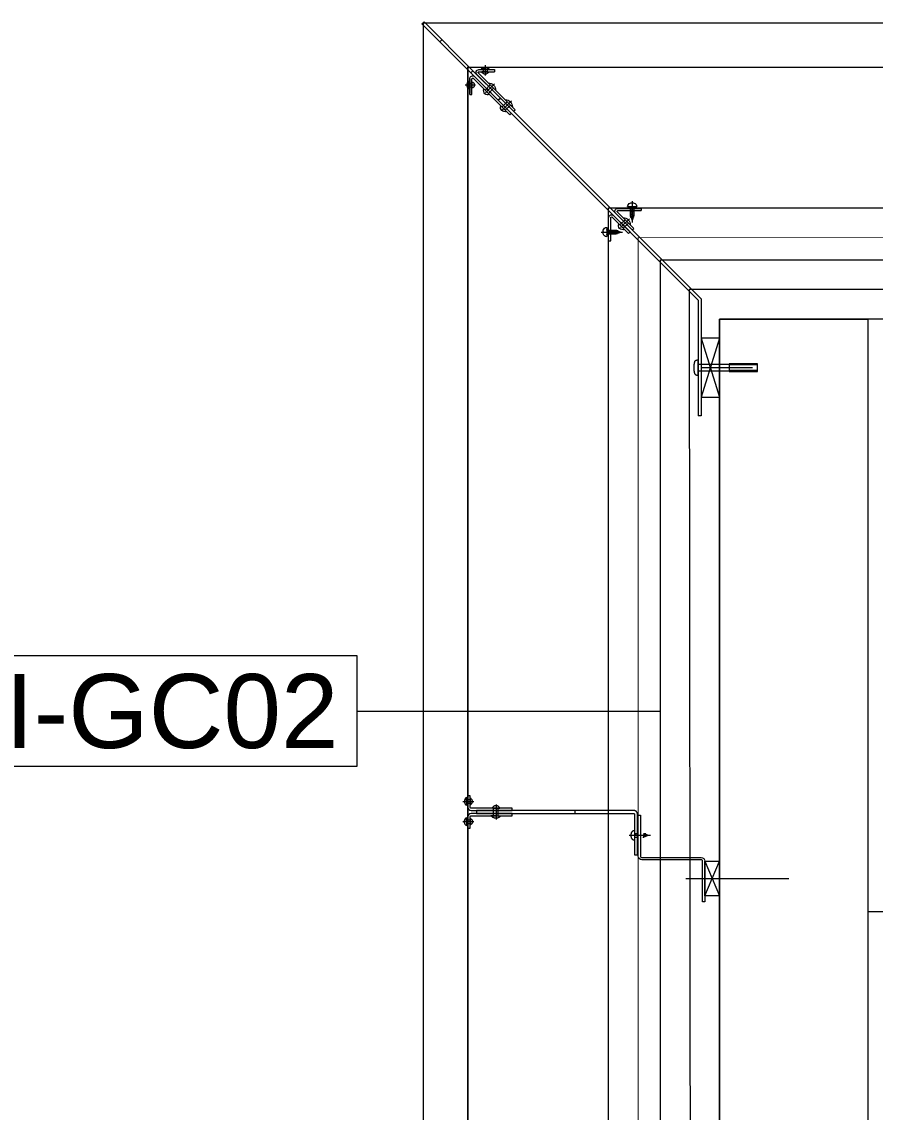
# Model space of a CAD drawing. Extents: x -1133 to 23780, y -1311 to 8245.
# Drawn here: x 1068.3 to 1183.5, y 3777.9 to 3925.1 of the extents above; entities that cross this region are included whole.
import ezdxf
from ezdxf.enums import TextEntityAlignment as Align

# ---------------------------------------------------------------- set-up
doc = ezdxf.new("R2010")
doc.units = 0
doc.header["$MEASUREMENT"] = 0
doc.layers.get('0').update_dxf_attribs({"color": 9, "lineweight": 9})
for name, color, linetype, lineweight in [('00', 9, 'Continuous', 9), ('01', 9, 'Continuous', 9), ('06D', 9, 'Continuous', 9), ('10', 9, 'Continuous', 9), ('22', 8, 'Continuous', 9), ('33', 9, 'BATTING', 9), ('40B', 9, 'Continuous', 9)]:
    doc.layers.add(name, color=color, linetype=linetype, lineweight=lineweight)
doc.styles.add('Arial', font='arial.ttf', dxfattribs={"height": 2.5})
doc.linetypes.add('BATTING', pattern='A,0.0001,-0.1,[134,ltypeshp.shx,S=0.1,R=0,X=-0.1,Y=0],-0.2,[134,ltypeshp.shx,S=0.1,R=180,X=0.1,Y=0],-0.1', length=0.4001)

# ---------------------------------------------------------------- blocks, each defined once
blk = doc.blocks.new('0_wallno')
blk.add_lwpolyline([(-7.84, 1.5), (7.942, 1.5), (7.942, -1.5), (-7.84, -1.5)], close=True)
blk.add_lwpolyline([(7.942, 0), (16.132, 0)])
at = {"style": 'Arial'}
blk.add_attdef('GENISLIK', text='', height=2, dxfattribs=at).set_placement((8.442, 0), align=Align.BOTTOM_LEFT)
blk.add_attdef('DUVARNO', text='', height=2, dxfattribs=at).set_placement((0, 0), align=Align.MIDDLE_CENTER)
blk.add_attdef('YUKSEKLIK', text='', height=2, dxfattribs=at).set_placement((8.442, -0.5), align=Align.TOP_LEFT)
blk = doc.blocks.new('p-kolon_80x80')
blk.add_lwpolyline([(-40, -40), (40, -40), (40, 40), (-40, 40)], close=True)
blk = doc.blocks.new('p- alum kaplama profil')
at = {"lineweight": 13}
blk.add_lwpolyline([(7.12, 12.59), (7.12, 26.49)], dxfattribs=at)
at = {"lineweight": 5}
blk.add_lwpolyline([(9.44, 15.16), (4.79, 15.16), (4.79, 17.16), (9.44, 17.16)], close=True, dxfattribs=at)
for points in [[(4.79, 15.16), (9.44, 17.16)], [(9.44, 15.16), (4.79, 17.16)]]:
    blk.add_lwpolyline(points, dxfattribs=at)
at = {"lineweight": 18}
blk.add_lwpolyline([(4.09, 6.16), (-1.41, 6.16), (-1.41, 6.46), (4.09, 6.46, 0.414214), (4.29, 6.66), (4.29, 14.66, -0.414214), (4.79, 15.16), (10.29, 15.16), (10.29, 14.86), (4.79, 14.86, 0.414214), (4.59, 14.66), (4.59, 6.66, -0.414214)], format="xyb", close=True, dxfattribs=at)
blk.add_lwpolyline([(-2.06, 5.56), (-2.06, -2.34), (-2.06, -15.69), (-1.66, -15.69), (-1.66, -2.34), (-1.66, 5.56), (-1.66, 5.56), (-1.66, 5.57), (-1.66, 5.57), (-1.66, 5.58), (-1.66, 5.58), (-1.65, 5.59), (-1.65, 5.59), (-1.65, 5.59), (-1.65, 5.6), (-1.65, 5.6), (-1.64, 5.61), (-1.64, 5.61), (-1.64, 5.62), (-1.64, 5.62), (-1.63, 5.62), (-1.63, 5.63), (-1.63, 5.63), (-1.62, 5.63), (-1.62, 5.64), (-1.61, 5.64), (-1.61, 5.64), (-1.61, 5.64), (-1.6, 5.65), (-1.6, 5.65), (-1.59, 5.65), (-1.59, 5.65), (-1.58, 5.65), (-1.58, 5.65), (-1.57, 5.66), (-1.57, 5.66), (-1.56, 5.66), (-1.56, 5.66), (3.94, 5.66), (3.94, 6.06), (-1.56, 6.06), (-1.58, 6.06), (-1.61, 6.05), (-1.63, 6.05), (-1.66, 6.05), (-1.68, 6.04), (-1.7, 6.03), (-1.73, 6.03), (-1.75, 6.02), (-1.77, 6.01), (-1.79, 6), (-1.82, 5.99), (-1.84, 5.97), (-1.86, 5.96), (-1.88, 5.94), (-1.89, 5.93), (-1.91, 5.91), (-1.93, 5.89), (-1.95, 5.87), (-1.96, 5.85), (-1.97, 5.83), (-1.99, 5.81), (-2, 5.79), (-2.01, 5.77), (-2.02, 5.75), (-2.03, 5.72), (-2.04, 5.7), (-2.04, 5.68), (-2.05, 5.65), (-2.05, 5.63), (-2.06, 5.61), (-2.06, 5.58)], close=True)
blk.add_lwpolyline([(-1.66, -2.34), (-2.06, -2.34)])
for points in [[(-2.36, -10.84), (-2.36, -16.39), (-2.36, -16.39, -0.414214), (-2.51, -16.54), (-2.51, -16.54), (-4.06, -16.54), (-4.06, -16.84), (-2.51, -16.84), (-2.51, -16.84, 0.414214), (-2.06, -16.39), (-2.06, -10.84)], [(-1.36, -10.84), (-1.66, -10.84), (-1.66, -16.39, 0.414214), (-1.21, -16.84), (-1.21, -16.84), (0.34, -16.84), (0.34, -16.54), (-1.21, -16.54), (-1.21, -16.54, -0.414214), (-1.36, -16.39), (-1.36, -16.39)]]:
    blk.add_lwpolyline(points, format="xyb", close=True)
for points in [[(1.05, 6.91, -10), (1.29, 7.56, -10)], [(1.29, 4.93, -10), (1.29, 7.8, -10)], [(1.53, 6.82, -10), (1.29, 7.56, -10)], [(1.61, 6.87, -10), (0.98, 6.96, -10)], [(1.56, 7.05, -10), (1.02, 7.13, -10)], [(1.05, 5.83, -10), (1.05, 6.01, -10)], [(1.29, 6.16, -10), (1.29, 6.26, -10)], [(1.53, 5.75, -10), (1.53, 5.92, -10)], [(0.67, 5.66, -10), (1.91, 5.66, -10)], [(0.67, 5.66, -10), (0.67, 5.64, -10), (0.67, 5.62, -10), (0.67, 5.6, -10), (0.68, 5.58, -10), (0.68, 5.56, -10), (0.69, 5.54, -10), (0.69, 5.52, -10), (0.7, 5.5, -10), (0.7, 5.48, -10), (0.71, 5.46, -10), (0.72, 5.45, -10), (0.73, 5.43, -10), (0.74, 5.41, -10), (0.75, 5.4, -10), (0.76, 5.38, -10), (0.77, 5.36, -10), (0.79, 5.35, -10), (0.8, 5.33, -10), (0.81, 5.32, -10), (0.83, 5.31, -10), (0.84, 5.29, -10), (0.86, 5.28, -10), (0.87, 5.27, -10), (0.89, 5.26, -10), (0.91, 5.25, -10), (0.92, 5.24, -10), (0.94, 5.23, -10), (0.96, 5.22, -10), (0.98, 5.21, -10), (1, 5.21, -10), (1.02, 5.2, -10), (1.03, 5.2, -10)], [(0.96, 5.66, -10), (0.97, 5.66, -10), (0.97, 5.66, -10), (0.97, 5.66, -10), (0.98, 5.66, -10), (0.98, 5.66, -10), (0.99, 5.66, -10), (0.99, 5.66, -10), (1, 5.66, -10), (1, 5.67, -10), (1, 5.67, -10), (1.01, 5.67, -10), (1.01, 5.67, -10), (1.01, 5.67, -10), (1.02, 5.68, -10), (1.02, 5.68, -10), (1.02, 5.68, -10), (1.03, 5.69, -10), (1.03, 5.69, -10), (1.03, 5.69, -10), (1.04, 5.7, -10), (1.04, 5.7, -10), (1.04, 5.7, -10), (1.04, 5.71, -10), (1.04, 5.71, -10), (1.05, 5.72, -10), (1.05, 5.72, -10), (1.05, 5.72, -10), (1.05, 5.73, -10), (1.05, 5.73, -10), (1.05, 5.74, -10), (1.05, 5.74, -10), (1.05, 5.75, -10)], [(1.33, 5.85, -10), (0.98, 5.88, -10)], [(1.03, 5.2, -10), (1.04, 5.2, -10), (1.05, 5.19, -10), (1.05, 5.19, -10), (1.06, 5.19, -10), (1.06, 5.19, -10), (1.07, 5.19, -10), (1.07, 5.19, -10), (1.08, 5.19, -10), (1.08, 5.19, -10), (1.09, 5.19, -10), (1.09, 5.18, -10), (1.1, 5.18, -10), (1.1, 5.18, -10), (1.11, 5.18, -10), (1.11, 5.18, -10), (1.12, 5.18, -10), (1.12, 5.18, -10), (1.13, 5.18, -10), (1.13, 5.18, -10), (1.14, 5.18, -10), (1.15, 5.18, -10), (1.15, 5.18, -10), (1.16, 5.17, -10), (1.16, 5.17, -10), (1.17, 5.17, -10), (1.17, 5.17, -10), (1.18, 5.17, -10), (1.18, 5.17, -10), (1.19, 5.17, -10), (1.19, 5.17, -10), (1.2, 5.17, -10), (1.2, 5.17, -10)], [(1.05, 5.75, -10), (1.05, 5.83, -10)], [(1.2, 5.17, -10), (1.2, 5.2, -10)], [(1.38, 5.2, -10), (1.2, 5.2, -10)], [(1.38, 5.17, -10), (1.38, 5.2, -10)], [(1.38, 5.17, -10), (1.38, 5.17, -10), (1.39, 5.17, -10), (1.39, 5.17, -10), (1.4, 5.17, -10), (1.41, 5.17, -10), (1.41, 5.17, -10), (1.42, 5.17, -10), (1.42, 5.17, -10), (1.43, 5.17, -10), (1.43, 5.18, -10), (1.44, 5.18, -10), (1.44, 5.18, -10), (1.45, 5.18, -10), (1.45, 5.18, -10), (1.46, 5.18, -10), (1.46, 5.18, -10), (1.47, 5.18, -10), (1.47, 5.18, -10), (1.48, 5.18, -10), (1.48, 5.18, -10), (1.49, 5.18, -10), (1.5, 5.19, -10), (1.5, 5.19, -10), (1.51, 5.19, -10), (1.51, 5.19, -10), (1.52, 5.19, -10), (1.52, 5.19, -10), (1.53, 5.19, -10), (1.53, 5.19, -10), (1.54, 5.19, -10), (1.54, 5.2, -10), (1.55, 5.2, -10)], [(1.53, 5.75, -10), (1.53, 5.74, -10), (1.53, 5.74, -10), (1.53, 5.73, -10), (1.53, 5.73, -10), (1.53, 5.72, -10), (1.54, 5.72, -10), (1.54, 5.72, -10), (1.54, 5.71, -10), (1.54, 5.71, -10), (1.54, 5.7, -10), (1.54, 5.7, -10), (1.55, 5.7, -10), (1.55, 5.69, -10), (1.55, 5.69, -10), (1.55, 5.69, -10), (1.56, 5.68, -10), (1.56, 5.68, -10), (1.56, 5.68, -10), (1.57, 5.67, -10), (1.57, 5.67, -10), (1.58, 5.67, -10), (1.58, 5.67, -10), (1.58, 5.67, -10), (1.59, 5.66, -10), (1.59, 5.66, -10), (1.6, 5.66, -10), (1.6, 5.66, -10), (1.6, 5.66, -10), (1.61, 5.66, -10), (1.61, 5.66, -10), (1.62, 5.66, -10), (1.62, 5.66, -10)], [(1.55, 5.2, -10), (1.57, 5.2, -10), (1.59, 5.21, -10), (1.6, 5.21, -10), (1.62, 5.22, -10), (1.64, 5.23, -10), (1.66, 5.24, -10), (1.68, 5.25, -10), (1.69, 5.26, -10), (1.71, 5.27, -10), (1.73, 5.28, -10), (1.74, 5.29, -10), (1.76, 5.31, -10), (1.77, 5.32, -10), (1.78, 5.33, -10), (1.8, 5.35, -10), (1.81, 5.36, -10), (1.82, 5.38, -10), (1.83, 5.4, -10), (1.84, 5.41, -10), (1.85, 5.43, -10), (1.86, 5.45, -10), (1.87, 5.46, -10), (1.88, 5.48, -10), (1.89, 5.5, -10), (1.89, 5.52, -10), (1.9, 5.54, -10), (1.9, 5.56, -10), (1.9, 5.58, -10), (1.91, 5.6, -10), (1.91, 5.62, -10), (1.91, 5.64, -10), (1.91, 5.66, -10)], [(-2.86, -13.04, 0), (-0.86, -13.04, 0)], [(-2.36, -12.52, 0), (-2.4, -12.53, 0), (-2.43, -12.56, 0), (-2.47, -12.58, 0), (-2.5, -12.6, 0), (-2.53, -12.63, 0), (-2.56, -12.66, 0), (-2.59, -12.69, 0), (-2.61, -12.73, 0), (-2.63, -12.76, 0), (-2.65, -12.8, 0), (-2.67, -12.84, 0), (-2.68, -12.88, 0), (-2.69, -12.92, 0), (-2.7, -12.96, 0), (-2.71, -13, 0), (-2.71, -13.04, 0), (-2.71, -13.08, 0), (-2.7, -13.13, 0), (-2.69, -13.17, 0), (-2.68, -13.21, 0), (-2.67, -13.25, 0), (-2.65, -13.28, 0), (-2.63, -13.32, 0), (-2.61, -13.36, 0), (-2.59, -13.39, 0), (-2.56, -13.42, 0), (-2.53, -13.45, 0), (-2.5, -13.48, 0), (-2.47, -13.51, 0), (-2.43, -13.53, 0), (-2.4, -13.55, 0), (-2.36, -13.57, 0)], [(-2.36, -13.04, 0), (-2.36, -12.52, 0)], [(-2.36, -13.04, 0), (-2.36, -12.73, 0)], [(-2.36, -12.73, 0), (-2.36, -13.04, 0)], [(-1.36, -12.73, 0), (-2.36, -12.73, 0)], [(-2.36, -13.04, 0), (-2.36, -13.36, 0)], [(-2.36, -13.04, 0), (-2.36, -13.57, 0)], [(-2.36, -13.36, 0), (-2.36, -13.04, 0)], [(-1.36, -13.04, 0), (-1.36, -12.37, 0)], [(-1.36, -13.72, 0), (-1.32, -13.68, 0), (-1.29, -13.65, 0), (-1.26, -13.61, 0), (-1.23, -13.58, 0), (-1.2, -13.54, 0), (-1.18, -13.5, 0), (-1.16, -13.45, 0), (-1.14, -13.41, 0), (-1.12, -13.37, 0), (-1.1, -13.32, 0), (-1.09, -13.28, 0), (-1.08, -13.23, 0), (-1.07, -13.18, 0), (-1.06, -13.14, 0), (-1.06, -13.09, 0), (-1.06, -13.04, 0), (-1.06, -12.99, 0), (-1.06, -12.95, 0), (-1.07, -12.9, 0), (-1.08, -12.85, 0), (-1.09, -12.81, 0), (-1.1, -12.76, 0), (-1.12, -12.72, 0), (-1.14, -12.67, 0), (-1.16, -12.63, 0), (-1.18, -12.59, 0), (-1.2, -12.55, 0), (-1.23, -12.51, 0), (-1.26, -12.47, 0), (-1.29, -12.43, 0), (-1.32, -12.4, 0), (-1.36, -12.37, 0)], [(-1.36, -13.04, 0), (-1.36, -13.72, 0)], [(-1.36, -13.36, 0), (-2.36, -13.36, 0)], [(-3.29, -17.54, 0), (-3.29, -16.04, 0)], [(-0.56, -17.54, 0), (-0.56, -16.04, 0)], [(-3.84, -17.04, 0), (-3.81, -17.07, 0), (-3.78, -17.1, 0), (-3.75, -17.12, 0), (-3.72, -17.15, 0), (-3.69, -17.17, 0), (-3.66, -17.19, 0), (-3.62, -17.21, 0), (-3.59, -17.23, 0), (-3.55, -17.24, 0), (-3.52, -17.26, 0), (-3.48, -17.27, 0), (-3.44, -17.28, 0), (-3.4, -17.28, 0), (-3.36, -17.29, 0), (-3.32, -17.29, 0), (-3.29, -17.29, 0), (-3.25, -17.29, 0), (-3.21, -17.29, 0), (-3.17, -17.28, 0), (-3.13, -17.28, 0), (-3.09, -17.27, 0), (-3.06, -17.26, 0), (-3.02, -17.24, 0), (-2.98, -17.23, 0), (-2.95, -17.21, 0), (-2.91, -17.19, 0), (-2.88, -17.17, 0), (-2.85, -17.15, 0), (-2.82, -17.12, 0), (-2.79, -17.1, 0), (-2.76, -17.07, 0), (-2.73, -17.04, 0)], [(-3.29, -17.04, 0), (-3.84, -17.04, 0)], [(-2.85, -16.54, 0), (-2.86, -16.51, 0), (-2.87, -16.47, 0), (-2.89, -16.44, 0), (-2.91, -16.41, 0), (-2.93, -16.38, 0), (-2.96, -16.35, 0), (-2.98, -16.33, 0), (-3.01, -16.31, 0), (-3.04, -16.29, 0), (-3.07, -16.27, 0), (-3.11, -16.25, 0), (-3.14, -16.24, 0), (-3.18, -16.23, 0), (-3.21, -16.22, 0), (-3.25, -16.22, 0), (-3.29, -16.22, 0), (-3.32, -16.22, 0), (-3.36, -16.22, 0), (-3.39, -16.23, 0), (-3.43, -16.24, 0), (-3.46, -16.25, 0), (-3.5, -16.27, 0), (-3.53, -16.29, 0), (-3.56, -16.31, 0), (-3.59, -16.33, 0), (-3.61, -16.35, 0), (-3.64, -16.38, 0), (-3.66, -16.41, 0), (-3.68, -16.44, 0), (-3.7, -16.47, 0), (-3.71, -16.51, 0), (-3.73, -16.54, 0)], [(-3.29, -16.54, 0), (-3.73, -16.54, 0)], [(-3.29, -16.54, 0), (-3.55, -16.54, 0)], [(-3.55, -16.54, 0), (-3.29, -16.54, 0)], [(-3.55, -17.04, 0), (-3.55, -16.54, 0)], [(-3.29, -16.54, 0), (-2.85, -16.54, 0)], [(-3.29, -16.54, 0), (-3.03, -16.54, 0)], [(-3.03, -16.54, 0), (-3.29, -16.54, 0)], [(-3.29, -17.04, 0), (-2.73, -17.04, 0)], [(-3.03, -17.04, 0), (-3.03, -16.54, 0)], [(-0.56, -17.04, 0), (-1.11, -17.04, 0)], [(0, -17.04, 0), (-0.03, -17.07, 0), (-0.06, -17.1, 0), (-0.09, -17.12, 0), (-0.12, -17.15, 0), (-0.15, -17.17, 0), (-0.18, -17.19, 0), (-0.22, -17.21, 0), (-0.25, -17.23, 0), (-0.29, -17.24, 0), (-0.33, -17.26, 0), (-0.36, -17.27, 0), (-0.4, -17.28, 0), (-0.44, -17.28, 0), (-0.48, -17.29, 0), (-0.52, -17.29, 0), (-0.56, -17.29, 0), (-0.59, -17.29, 0), (-0.63, -17.29, 0), (-0.67, -17.28, 0), (-0.71, -17.28, 0), (-0.75, -17.27, 0), (-0.79, -17.26, 0), (-0.82, -17.24, 0), (-0.86, -17.23, 0), (-0.89, -17.21, 0), (-0.93, -17.19, 0), (-0.96, -17.17, 0), (-0.99, -17.15, 0), (-1.02, -17.12, 0), (-1.05, -17.1, 0), (-1.08, -17.07, 0), (-1.11, -17.04, 0)], [(-1, -16.54, 0), (-0.98, -16.51, 0), (-0.97, -16.47, 0), (-0.95, -16.44, 0), (-0.93, -16.41, 0), (-0.91, -16.38, 0), (-0.88, -16.35, 0), (-0.86, -16.33, 0), (-0.83, -16.31, 0), (-0.8, -16.29, 0), (-0.77, -16.27, 0), (-0.73, -16.25, 0), (-0.7, -16.24, 0), (-0.66, -16.23, 0), (-0.63, -16.22, 0), (-0.59, -16.22, 0), (-0.56, -16.22, 0), (-0.52, -16.22, 0), (-0.48, -16.22, 0), (-0.45, -16.23, 0), (-0.41, -16.24, 0), (-0.38, -16.25, 0), (-0.34, -16.27, 0), (-0.31, -16.29, 0), (-0.28, -16.31, 0), (-0.25, -16.33, 0), (-0.23, -16.35, 0), (-0.2, -16.38, 0), (-0.18, -16.41, 0), (-0.16, -16.44, 0), (-0.14, -16.47, 0), (-0.13, -16.51, 0), (-0.12, -16.54, 0)], [(-0.56, -16.54, 0), (-1, -16.54, 0)], [(-0.56, -16.54, 0), (-0.82, -16.54, 0)], [(-0.82, -16.54, 0), (-0.56, -16.54, 0)], [(-0.82, -17.04, 0), (-0.82, -16.54, 0)], [(-0.56, -16.54, 0), (-0.3, -16.54, 0)], [(-0.56, -16.54, 0), (-0.12, -16.54, 0)], [(-0.3, -16.54, 0), (-0.56, -16.54, 0)], [(-0.56, -17.04, 0), (0, -17.04, 0)], [(-0.3, -17.04, 0), (-0.3, -16.54, 0)]]:
    blk.add_polyline3d(points)
blk = doc.blocks.new('p-cephe_kose profili')
at = {"linetype": 'Continuous', "lineweight": 13}
for p, q in [((-2.75, 12.75), (-3.15, 12.75)), ((-3.15, -2.87), (-3.15, 12.75)), ((-2.75, -3.03), (-2.75, 12.75)), ((-3.15, -2.87), (-30.14, -29.86)), ((-2.75, -3.03), (-29.86, -30.14)), ((-33.53, -32.82), (-28.58, -27.87)), ((-28.37, -28.08), (-28.58, -27.87)), ((-33.32, -33.03), (-28.37, -28.08)), ((-28.08, -28.37), (-33.03, -33.32)), ((-27.87, -28.58), (-32.82, -33.53)), ((-28.08, -28.37), (-27.87, -28.58)), ((-34, -30.65), (-34, -32.75)), ((-34, -30.65), (-33.7, -30.65)), ((-33.85, -33.57), (-30.14, -29.86)), ((-33.7, -30.65), (-33.7, -32.75)), ((-33.57, -33.85), (-29.86, -30.14)), ((-30.14, -29.86), (-29.86, -30.14)), ((-29.86, -30.14), (-30.14, -29.86)), ((-33.85, -33.57), (-40.45, -40.17)), ((-33.57, -33.85), (-40.17, -40.45)), ((-33.57, -33.85), (-33.85, -33.57)), ((-32.75, -33.7), (-30.65, -33.7)), ((-30.65, -34), (-30.65, -33.7)), ((-32.75, -34), (-30.65, -34)), ((-40.45, -40.17), (-40.17, -40.45))]:
    blk.add_line(p, q, dxfattribs=at)
at = {"linetype": 'Continuous', "lineweight": 5}
for p, q in [((-2.75, 2.25), (-0.25, 10.25)), ((-0.25, 2.25), (-2.75, 10.25)), ((-3.15, 6.69), (1.05, 6.69)), ((-2.73, 6.25), (4.2, 6.25)), ((4.85, 6.62), (1.05, 6.62)), ((1.05, 5.81), (-3.15, 5.81)), ((4.85, 5.88), (1.05, 5.88))]:
    blk.add_line(p, q, dxfattribs=at)
for p, q in [((-15.5, -12.68), (-15.5, -11.44)), ((-15.19, -11.74), (-15.1, -12.37)), ((-15.01, -11.74), (-14.92, -12.37)), ((-14.83, -11.74), (-14.74, -12.37)), ((-14.65, -11.74), (-14.56, -12.37)), ((-14.47, -11.74), (-14.38, -12.37)), ((-14.29, -11.74), (-14.2, -12.37)), ((-16.23, -12.06), (-13.36, -12.06)), ((-15.99, -11.97), (-15.95, -11.97)), ((-15.99, -12.15), (-15.95, -12.15)), ((-15.95, -11.97), (-15.95, -12.15)), ((-15.41, -11.82), (-15.23, -11.82)), ((-15.41, -12.3), (-15.32, -12.3)), ((-15.32, -12.3), (-15.14, -12.3)), ((-15.3, -12.02), (-15.28, -12.37)), ((-15.23, -11.82), (-15.05, -11.82)), ((-15.14, -12.3), (-14.96, -12.3)), ((-15.05, -11.82), (-14.87, -11.82)), ((-14.96, -12.3), (-14.78, -12.3)), ((-14.87, -11.82), (-14.69, -11.82)), ((-14.78, -12.3), (-14.6, -12.3)), ((-14.69, -11.82), (-14.51, -11.82)), ((-14.6, -12.3), (-14.42, -12.3)), ((-14.51, -11.82), (-14.33, -11.82)), ((-14.42, -12.3), (-14.24, -12.3)), ((-14.33, -11.82), (-13.6, -12.06)), ((-14.24, -12.3), (-13.6, -12.06)), ((-14.1, -11.79), (-14.03, -12.33)), ((-11.74, -14.3), (-12.37, -14.21)), ((-11.74, -14.48), (-12.37, -14.39)), ((-11.74, -14.66), (-12.37, -14.57)), ((-11.79, -14.11), (-12.33, -14.03)), ((-12.3, -14.25), (-12.06, -13.61)), ((-12.3, -14.43), (-12.3, -14.25)), ((-12.3, -14.61), (-12.3, -14.43)), ((-12.3, -14.79), (-12.3, -14.61)), ((-12.06, -16.24), (-12.06, -13.37)), ((-11.82, -14.34), (-12.06, -13.61)), ((-11.82, -14.52), (-11.82, -14.34)), ((-11.82, -14.7), (-11.82, -14.52)), ((-11.82, -14.88), (-11.82, -14.7)), ((-12.68, -15.51), (-11.44, -15.51)), ((-11.74, -14.84), (-12.37, -14.75)), ((-11.74, -15.02), (-12.37, -14.93)), ((-11.74, -15.2), (-12.37, -15.11)), ((-12.02, -15.31), (-12.37, -15.29)), ((-12.3, -14.97), (-12.3, -14.79)), ((-12.3, -15.15), (-12.3, -14.97)), ((-12.3, -15.33), (-12.3, -15.15)), ((-12.3, -15.42), (-12.3, -15.33)), ((-12.15, -15.99), (-12.15, -15.96)), ((-11.97, -15.96), (-12.15, -15.96)), ((-11.97, -15.99), (-11.97, -15.96)), ((-11.82, -15.06), (-11.82, -14.88)), ((-11.82, -15.24), (-11.82, -15.06)), ((-11.82, -15.42), (-11.82, -15.24))]:
    blk.add_line(p, q)
at = {"linetype": 'Continuous', "lineweight": 18}
for p, q in [((-15.25, -10.86), (-15.25, -14)), ((-15.25, -10.86), (-14.95, -10.86)), ((-14.95, -10.86), (-14.95, -14)), ((-14.78, -14.07), (-12.56, -11.86)), ((-14.57, -14.28), (-12.35, -12.07)), ((-12.07, -12.35), (-14.28, -14.57)), ((-11.86, -12.56), (-14.07, -14.78)), ((-12.35, -12.07), (-12.56, -11.86)), ((-12.07, -12.35), (-11.86, -12.56)), ((-14, -14.95), (-10.86, -14.95)), ((-14, -15.25), (-10.86, -15.25)), ((-10.86, -15.25), (-10.86, -14.95))]:
    blk.add_line(p, q, dxfattribs=at)
at = {"lineweight": 5}
for p, q in [((-13.02, -13.73), (-13.73, -13.02)), ((-13.29, -13.01), (-13.66, -13.38)), ((-13.65, -12.66), (-12.44, -13.86)), ((-13.29, -13.01), (-13.52, -13.23)), ((-13.52, -13.23), (-13.29, -13.01)), ((-13.29, -13.01), (-12.92, -12.64)), ((-13.29, -13.01), (-13.07, -12.79)), ((-13.07, -12.79), (-13.29, -13.01)), ((-12.57, -13.28), (-13.28, -12.57)), ((-12.8, -13.5), (-12.32, -13.03)), ((-12.8, -13.5), (-13.27, -13.98)), ((-28.94, -29.65), (-29.65, -28.94)), ((-29.22, -28.93), (-29.59, -29.3)), ((-29.57, -28.58), (-28.37, -29.78)), ((-29.22, -28.93), (-29.44, -29.16)), ((-29.44, -29.16), (-29.22, -28.93)), ((-29.22, -28.93), (-28.84, -28.56)), ((-29.22, -28.93), (-28.99, -28.71)), ((-28.99, -28.71), (-29.22, -28.93)), ((-28.5, -29.21), (-29.21, -28.5)), ((-28.72, -29.43), (-29.2, -29.91)), ((-28.72, -29.43), (-28.24, -28.95)), ((-31.85, -30.86), (-30.64, -32.06)), ((-31.49, -31.21), (-31.12, -30.84)), ((-30.77, -31.48), (-31.48, -30.77)), ((-34.6, -31.92), (-33.2, -31.92)), ((-34.1, -31.92), (-34.1, -31.37)), ((-34.1, -31.66), (-33.7, -31.66)), ((-34.1, -31.92), (-34.1, -32.47)), ((-34.1, -32.18), (-33.7, -32.18)), ((-33.7, -31.92), (-33.7, -31.48)), ((-33.7, -31.92), (-33.7, -31.66)), ((-33.7, -31.66), (-33.7, -31.92)), ((-33.7, -31.92), (-33.7, -32.36)), ((-33.7, -31.92), (-33.7, -32.18)), ((-33.7, -32.18), (-33.7, -31.92)), ((-31.22, -31.93), (-31.93, -31.22)), ((-31.49, -31.21), (-31.86, -31.58)), ((-31.49, -31.21), (-31.71, -31.43)), ((-31.71, -31.43), (-31.49, -31.21)), ((-31.49, -31.21), (-31.27, -30.99)), ((-31.27, -30.99), (-31.49, -31.21)), ((-31, -31.7), (-31.47, -32.18)), ((-31, -31.7), (-30.52, -31.23)), ((-31.92, -33.7), (-32.36, -33.7)), ((-31.92, -33.7), (-32.18, -33.7)), ((-32.18, -33.7), (-31.92, -33.7)), ((-32.18, -34.1), (-32.18, -33.7)), ((-31.92, -34.6), (-31.92, -33.2)), ((-31.92, -33.7), (-31.66, -33.7)), ((-31.92, -33.7), (-31.48, -33.7)), ((-31.66, -33.7), (-31.92, -33.7)), ((-31.66, -34.1), (-31.66, -33.7)), ((-31.92, -34.1), (-32.47, -34.1)), ((-31.92, -34.1), (-31.37, -34.1))]:
    blk.add_line(p, q, dxfattribs=at)
at = {"lineweight": 0}
blk.add_line((-34, -32.75), (-34, -30.75), dxfattribs=at)
at = {"linetype": 'Continuous', "lineweight": 5}
for points in [[(-2.75, 10.25), (-0.25, 10.25), (-0.25, 2.25), (-2.75, 2.25)], [(1.05, 6.75), (4.85, 6.75), (4.85, 5.75), (1.05, 5.75)]]:
    blk.add_lwpolyline(points, close=True, dxfattribs=at)
blk.add_lwpolyline([(-38.03, -37.75), (-37.75, -38.03)])
for centre, radius, start, end in [((-15.5, -11.91), 0.473, 90, 166.6402), ((-15.41, -11.73), 0.09, 180, 270), ((-14.88, -12.06), 1.11, 166.6402, 175.4788), ((-14.88, -12.06), 1.11, 184.5212, 193.3598), ((-15.5, -12.21), 0.473, 193.3598, 270), ((-15.41, -12.39), 0.09, 90, 180), ((-12.21, -15.51), 0.473, 180, 256.6402), ((-12.39, -15.42), 0.09, 270, 0), ((-12.06, -14.89), 1.11, 256.6402, 265.4788), ((-12.06, -14.89), 1.11, 274.5212, 283.3598), ((-11.73, -15.42), 0.09, 180, 270), ((-11.91, -15.51), 0.473, 283.3598, 360)]:
    blk.add_arc(centre, radius, start, end)
at = {"lineweight": 5}
for centre, radius, start, end in [((-13.35, -12.95), 0.57, 67.9194, 202.0806), ((-13.23, -13.07), 0.909, 267.075, 2.925), ((-29.27, -28.88), 0.57, 67.9194, 202.0806), ((-29.15, -29), 0.909, 267.075, 2.925), ((-31.55, -31.15), 0.57, 67.9194, 202.0806), ((-33.62, -31.92), 0.732, 131.1905, 228.8095), ((-33.83, -31.92), 0.46, 286.9574, 73.0426), ((-31.43, -31.27), 0.909, 267.075, 2.925), ((-31.92, -33.83), 0.46, 16.9574, 163.0426), ((-31.92, -33.62), 0.732, 221.1905, 318.8095)]:
    blk.add_arc(centre, radius, start, end, dxfattribs=at)
at = {"linetype": 'Continuous', "lineweight": 18}
for centre, radius, start, end in [((-14.85, -14), 0.4, 180, 315), ((-14.85, -14), 0.1, 180, 315), ((-14, -14.85), 0.4, 135, 270), ((-14, -14.85), 0.1, 135, 270)]:
    blk.add_arc(centre, radius, start, end, dxfattribs=at)
at = {"linetype": 'Continuous', "lineweight": 13}
for centre, radius, start, end in [((-33.6, -32.75), 0.4, 180, 315), ((-33.6, -32.75), 0.1, 180, 315), ((-32.75, -33.6), 0.4, 135, 270), ((-32.75, -33.6), 0.1, 135, 270)]:
    blk.add_arc(centre, radius, start, end, dxfattribs=at)
at = {"linetype": 'Continuous', "lineweight": 5}
blk.add_rational_spline([(-3.15, 7.25), (-3.22, 7.25), (-3.29, 7.25), (-3.63, 7.25), (-3.68, 6.91), (-3.7, 6.83), (-3.71, 6.75), (-3.79, 6.25), (-3.71, 5.75), (-3.7, 5.67), (-3.68, 5.59), (-3.63, 5.25), (-3.29, 5.25), (-3.22, 5.25), (-3.15, 5.25), (-3.15, 6.25), (-3.15, 7.25)], [1, 1, 1, 0.760917374327, 1, 1, 1, 1, 1, 1, 1, 0.760917374327, 1, 1, 1, 1, 1], degree=2, knots=[0, 0, 0, 1, 1, 2, 2, 3, 3, 4, 4, 5, 5, 6, 6, 7, 7, 8, 8, 8], dxfattribs=at)
blk = doc.blocks.new('p-zemin kat')
at = {"layer": '00'}
blk.add_lwpolyline([(1162.5, 3765), (1162.5, 3885), (1182.5, 3885), (1182.5, 3765)], close=True, dxfattribs=at)
at = {"layer": '06D'}
for points in [[(1154.5, 3765), (1122.5, 3765), (1122.5, 3925), (2262.5, 3925), (2262.5, 3765), (2262.5, 3765)], [(1147.5, 3765.57), (1147.5, 3900), (1381.59, 3900)], [(1154.5, 3760), (1154.5, 3893), (1379.67, 3893)]]:
    blk.add_lwpolyline(points, dxfattribs=at)
at = {"layer": '10'}
for points, const_width in [([(1128.5, 3765), (1128.5, 3919), (2256.6, 3919), (2256.6, 3765)], 0.2), ([(1151.5, 3765.57), (1151.5, 3896), (1386.45, 3896)], 0.1)]:
    blk.add_lwpolyline(points, dxfattribs=dict(at, const_width=const_width))
at = {"layer": '33', "ltscale": 0.4}
blk.add_lwpolyline([(1379.97, 3888.99), (1158.37, 3889), (1158.51, 3760), (1158.51, 3760)], dxfattribs=at)
at = {"layer": '40B'}
blk.add_lwpolyline([(2222.5, 2815), (2222.5, 3885), (1162.5, 3885), (1162.5, 2865), (1162.5, 2865), (1162.5, 2815), (2222.5, 2815)], close=True, dxfattribs=at)
at = {"layer": '01'}
blk.add_blockref('p-kolon_80x80', (1222.5, 3845), dxfattribs=at)
at = {"layer": '10', "xscale": -1, "rotation": 180}
blk.add_blockref('p-cephe_kose profili', (1162.75, 3884.69), dxfattribs=at)
at = {"layer": '10', "rotation": 270}
blk.add_blockref('p- alum kaplama profil', (1145.34, 3816.58), dxfattribs=at)

msp = doc.modelspace()

# ---------------------------------------------------------------- linework, layer by layer
for points in [[(1122.5, 3925), (2262.5, 3925)], [(1122.63, 3925), (2262.63, 3925)], [(1130.63, 3925), (2270.63, 3925)]]:
    msp.add_lwpolyline(points)

# ---------------------------------------------------------------- block references
at = {"layer": '10'}
msp.add_blockref('p-zemin kat', (0, 0), dxfattribs=at)
at = {"layer": '22'}
ref = msp.add_blockref('0_wallno', (1073.78, 3832.07), dxfattribs=dict(at, xscale=5, yscale=5, zscale=5))
ref.add_attrib('DUVARNO', 'AUDI-GC02', dxfattribs={"layer": '0', "height": 10, "style": 'Arial'}).set_placement((1073.78, 3832.07), align=Align.MIDDLE_CENTER)

doc.saveas('drawing.dxf')
